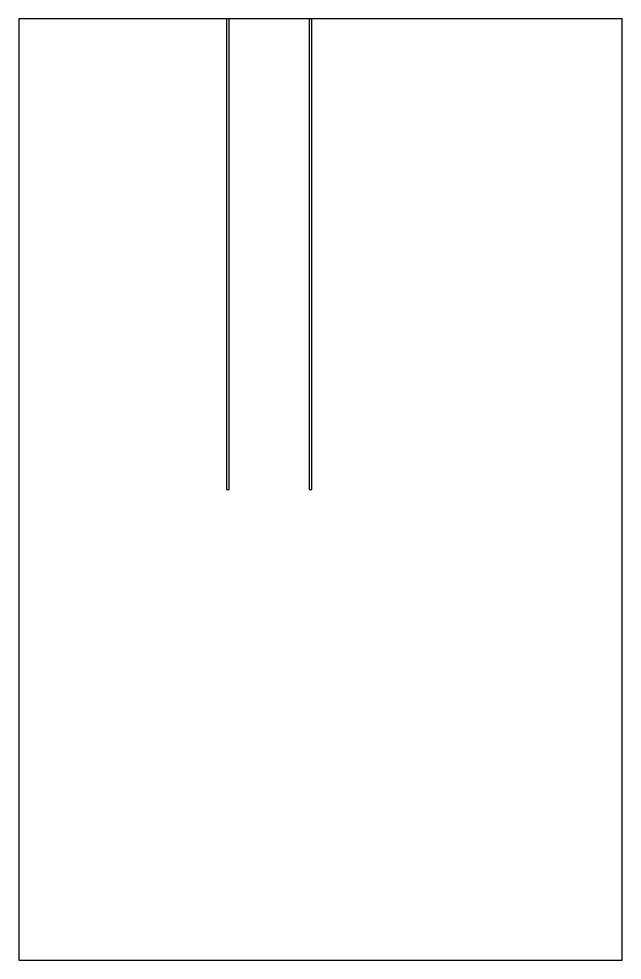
# Model space of a CAD drawing. Header units: millimetres. Extents: x 0 to 737, y 0 to 1150.
import ezdxf

# ---------------------------------------------------------------- set-up
doc = ezdxf.new("R2010")
doc.units = ezdxf.units.MM
doc.layers.add('OUTLINE', color=5, linetype='Continuous')
doc.layers.add('SLOT', color=1, linetype='Continuous')

msp = doc.modelspace()

# ---------------------------------------------------------------- linework, layer by layer
at = {"layer": 'OUTLINE'}
msp.add_lwpolyline([(0, 0), (736.7, 0), (736.7, 1150), (0, 1150), (0, 0)], close=True, dxfattribs=at)
at = {"layer": 'SLOT'}
for points in [[(253.7, 575), (256.8, 575), (256.8, 1150), (253.7, 1150), (253.7, 575)], [(354.6, 575), (357.7, 575), (357.7, 1150), (354.6, 1150), (354.6, 575)]]:
    msp.add_lwpolyline(points, close=True, dxfattribs=at)

doc.saveas('drawing.dxf')
